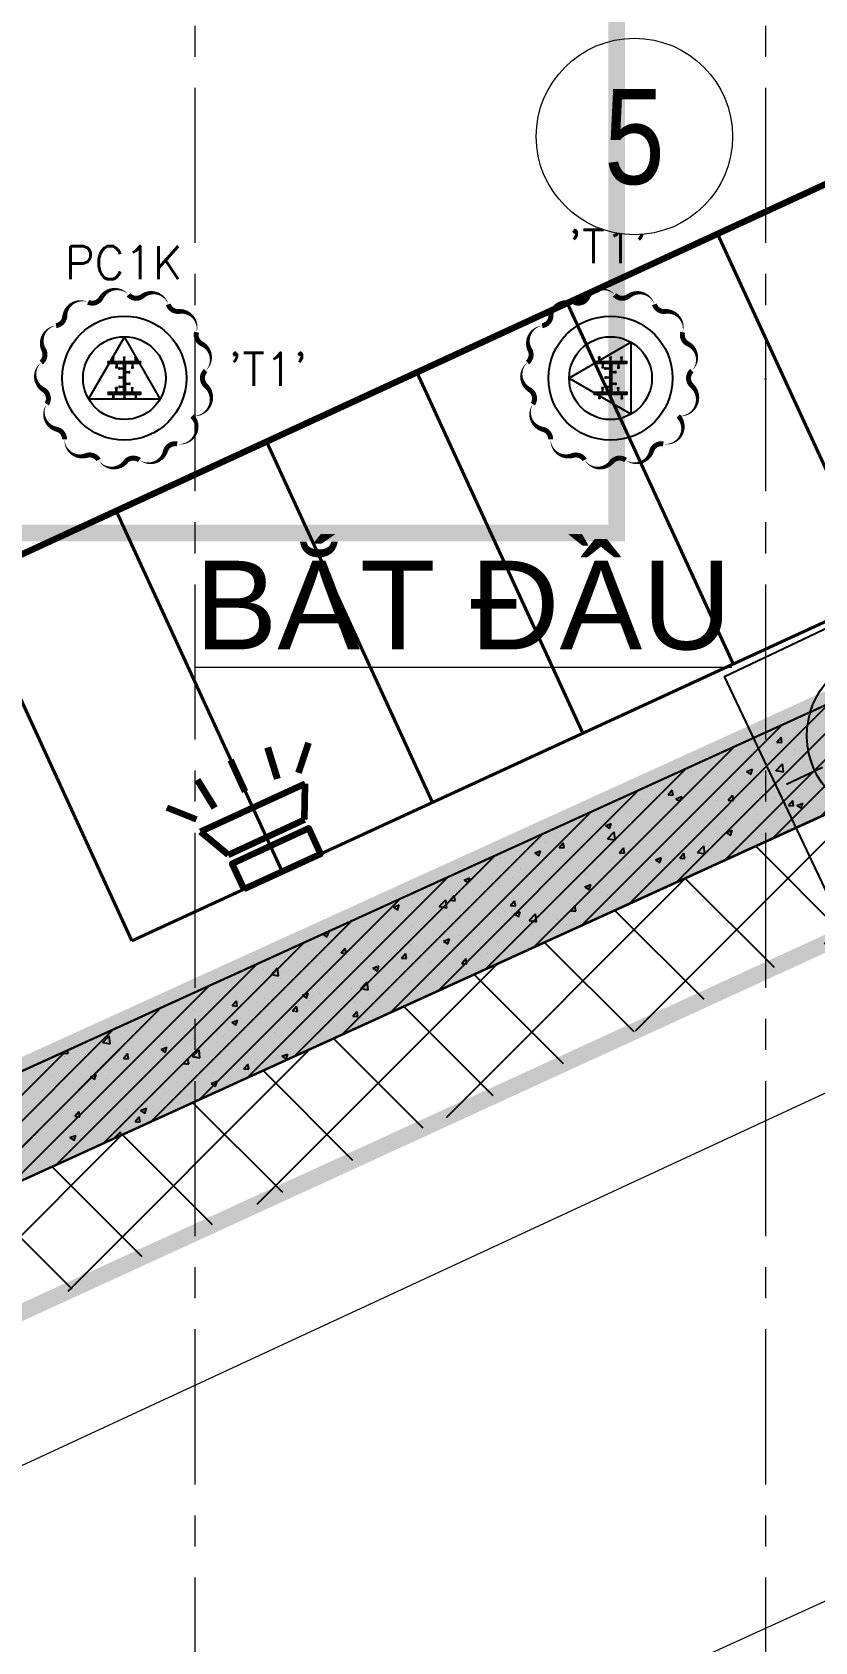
# Model space of a CAD drawing. Header units: millimetres. Extents: x -346728 to 1320345, y -537202 to -385966.
# Drawn here: x 388207 to 397665, y -506984 to -487537 of the extents above; entities that cross this region are included whole.
import ezdxf
from ezdxf.enums import TextEntityAlignment as Align
from ezdxf.xclip import XClip

# ---------------------------------------------------------------- set-up
doc = ezdxf.new("R2010")
doc.units = ezdxf.units.MM
doc.header["$LTSCALE"] = 100
doc.header["$XCLIPFRAME"] = 2
doc.set_wipeout_variables(frame=1)
for name, pattern in [('ACAD_ISO04W100', [30, 24, -3, 0, -3]), ('DASHED2', [0.375, 0.25, -0.125]), ('HIDDEN', [9.525, 6.35, -3.175]), ('X1326_GLB$0$CENTER', [2, 1.25, -0.25, 0.25, -0.25])]:
    doc.linetypes.add(name, pattern=pattern)
for name, color, linetype, lineweight in [('0 T KY HIEU', 7, 'Continuous', 9), ('0 T TEXT', 7, 'Continuous', 13), ('KCMANH', 8, 'Continuous', 13), ('KINGPOST', 5, 'Continuous', 20), ('L.DUONG', 234, 'Continuous', 15), ('LINE', 7, 'Continuous', 13), ('X1326_GLB$0$A-tim', 8, 'X1326_GLB$0$CENTER', 9)]:
    doc.layers.add(name, color=color, linetype=linetype, lineweight=lineweight)
for name, color, linetype in [('DM', 8, 'Continuous'), ('hach', 253, 'Continuous'), ('HÀNG RÀO', 50, 'Continuous'), ('PCT', 3, 'Continuous'), ('PL', 3, 'Continuous'), ('PLT', 6, 'Continuous'), ('thep doc', 6, 'Continuous'), ('W2', 4, 'Continuous'), ('XR_1326_csPL$0$hach', 253, 'Continuous'), ('XR_1326_csPL$0$SY', 1, 'Continuous'), ('XR_1326_csPL$0$W2', 4, 'Continuous')]:
    doc.layers.add(name, color=color, linetype=linetype)
doc.styles.add('simplex', font='simplex.shx')
doc.styles.add('TOAN - FONT ARIAL', font='Arial_1.ttf', dxfattribs={"width": 0.8})
doc.styles.add('VNI-HELSE-CONDENSE', font='VHELVCN.TTF')
doc.linetypes.add('FENCELINE2', pattern='A,0.25,-0.1,[132,ltypeshp.shx,S=0.1,R=0,X=-0.1,Y=0],-0.1,1', length=1.45)
pattern_1 = [(45, (188543.33, 11377564.439), (-8.980256121, 8.980256121), []), (135, (188543.33, 11377564.439), (-8.980256121, -8.980256121), [])]

# ---------------------------------------------------------------- blocks, each defined once
blk = doc.blocks.new('LVL-KHUNGTEN')
blk.add_lwpolyline([(61072.9, 41092.8), (119123.5, 41092.8), (119123.5, 61.9), (61072.9, 61.9)], close=True)
blk = doc.blocks.new('mb duong hh')
at = {"layer": '0 T TEXT', "color": 8, "linetype": 'DASHED2', "ltscale": 300}
blk.add_lwpolyline([(75940, 34596), (80501, 41668), (80491, 88861), (75484, 93868), (-20031, 93860), (-33610, 75885), (-26182, 55955), (-6300, 2612), (0, 0)], close=True, dxfattribs=at)
at = {"layer": 'LINE', "color": 252, "lineweight": 9}
for points in [[(14977, 101049), (-7702, 101358), (-14927, 101246), (-29449, 100943), (-35818, 99008), (-40020, 95429), (-42101, 92117), (-42609, 87567), (-42104, 81482), (-40823, 74903), (-34507, 57500), (-12505, -1540), (-11062, -5026), (-1334, -3647), (4526, -1388), (38515, 14361), (36944, 16828)], [(7094, -53459), (-4389, -23466), (-7476, -14621), (-7126, -12701), (-5444, -11474), (3373, -7965), (18726, -972), (22175, -250), (25941, -1516), (27891, -3635), (34840, -19045)]]:
    blk.add_lwpolyline(points, dxfattribs=at)
blk = doc.blocks.new('T STT')
at = {"color": 7, "linetype": 'Continuous'}
blk.add_wipeout([(376644, 277984), (376756, 277976), (376879, 277949), (377025, 277888), (377156, 277799), (377266, 277687), (377334, 277588), (377398, 277451), (377433, 277317), (377444, 277184), (377433, 277051), (377404, 276935), (377365, 276838), (377294, 276718), (377203, 276612), (377122, 276543), (377011, 276473), (376888, 276422), (376741, 276390), (376644, 276384), (376532, 276392), (376392, 276425), (376245, 276491), (376127, 276573), (376049, 276649), (375987, 276727), (375927, 276828), (375876, 276960), (375853, 277065), (375844, 277184), (375850, 277284), (375877, 277411), (375908, 277499), (375964, 277605), (376040, 277709), (376130, 277798), (376216, 277860), (376313, 277912), (376426, 277954), (376557, 277979)], dxfattribs=at)
at = {"layer": '0 T KY HIEU', "color": 7}
blk.add_circle((376644, 277184), 800, dxfattribs=at)
at = {"layer": '0 T TEXT', "color": 7, "style": 'VNI-HELSE-CONDENSE'}
blk.add_attdef('0', text='', height=750, dxfattribs=at).set_placement((376644, 277184), align=Align.MIDDLE_CENTER)
blk = doc.blocks.new('MB HANG RAO TAM')
h = blk.add_hatch()
h.set_pattern_fill('ANSI37', color=8, scale=7000, style=0)
h.set_pattern_definition([(45, (527887.4, 631399.9), (-618.7184, 618.7184), []), (135, (527887.4, 631399.9), (-618.7184, -618.7184), [])])
h.paths.add_polyline_path([(89794, 74797), (94796, 69797), (94804, 22611), (90246, 15544), (52523, -1634), (34324, -9922), (14325, -19029), (8025, -16417), (-19267, 56832), (-5688, 74797), (41806, 74797), (65797, 74797)], flags=16)
h.paths.add_polyline_path([(-17293, 40146), (-15160, 40938), (-12777, 34516), (-15127, 33730), (-10493, 20001), (4784, -19373), (12548, -21453), (91490, 14752), (95488, 20874), (95620, 46027), (95770, 74597), (91825, 78101), (52350, 76926), (14008, 75822), (-9259, 75871), (-23844, 71027), (-24251, 60760)])
at = {"layer": 'L.DUONG', "color": 94, "linetype": 'FENCELINE2', "ltscale": 25, "const_width": 200, "elevation": 7850}
blk.add_lwpolyline([(13898, 75822), (14369, 75824), (20809, 75968), (32497, 76335), (48850, 76822), (75776, 77623), (91825, 78101), (95770, 74597), (95712, 63657), (95684, 58344), (95610, 44235), (95553, 33268), (95488, 20874), (91490, 14752), (75806, 7559), (49624, -4449), (26632, -14994), (12548, -21453), (4784, -19373), (0, -7161), (-6626, 9890)], dxfattribs=at)
at = {"layer": 'XR_1326_csPL$0$SY'}
blk.add_point((28950, -6775, 0), dxfattribs=at)
ref = blk.add_blockref('T STT', (-531414, -415071, -2472), dxfattribs=dict(xscale=1.483571909629973, yscale=1.483571909629973, zscale=1.483571909629973))
ref.add_attrib('0', '5', dxfattribs={"layer": '0 T TEXT', "color": 7, "height": 1150, "style": 'VNI-HELSE-CONDENSE'}).set_placement((27364, -3849, -2472), align=Align.MIDDLE_CENTER)
at = {"layer": 'XR_1326_csPL$0$W2', "color": 7, "ltscale": 0.5, "elevation": 0}
blk.add_lwpolyline([(8025, -16417), (14325, -19029), (90246, 15544), (94804, 22611), (94796, 69797), (89794, 74797), (-5688, 74797), (-19267, 56832)], close=True, dxfattribs=at)
blk = doc.blocks.new('KP50')
at = {"ltscale": 0.1}
h = blk.add_hatch(color=6, dxfattribs=at)
h.dxf.hatch_style = 1
h.paths.add_polyline_path([(14, 171), (-14, 171), (-14, 142)])
h.paths.add_polyline_path([(-14, -142), (-14, -171), (14, -171)])
at = {"layer": 'KCMANH', "linetype": 'ByBlock'}
h = blk.add_hatch(dxfattribs=at)
h.set_pattern_fill('ANSI37', color=6, scale=4, style=0)
h.set_pattern_definition(pattern_1)
h.paths.add_polyline_path([(-200, 200), (-200, 171), (200, 171), (200, 200)])
h = blk.add_hatch(dxfattribs=at)
h.set_pattern_fill('ANSI37', color=6, scale=4, style=0)
h.set_pattern_definition([(45, (188728.93, 11377564.439), (-8.980256121, 8.980256121), []), (135, (188728.93, 11377564.439), (-8.980256121, -8.980256121), [])])
h.paths.add_polyline_path([(14, 171), (-14, 142), (-14, -142), (14, -171)])
h = blk.add_hatch(dxfattribs=at)
h.set_pattern_fill('ANSI37', color=6, scale=4, style=0)
h.set_pattern_definition(pattern_1)
h.paths.add_polyline_path([(-200, -171), (-200, -200), (200, -200), (200, -171)])
for p, q in [((-125, 253), (-146, 253)), ((-146, 240), (-146, 253)), ((-125, 240), (-146, 240)), ((-142, 200), (-142, 240)), ((-129, 200), (-129, 240)), ((-125, 240), (-125, 253)), ((-10, 253), (10, 253)), ((-10, 240), (-10, 253)), ((-10, 240), (10, 240)), ((-6, 200), (-6, 240)), ((6, 200), (6, 240)), ((10, 240), (10, 253)), ((125, 253), (146, 253)), ((125, 240), (125, 253)), ((125, 240), (146, 240)), ((129, 200), (129, 240)), ((142, 200), (142, 240)), ((146, 240), (146, 253)), ((-85, 131), (-106, 131)), ((-106, 131), (-106, 118)), ((-85, 118), (-106, 118)), ((-102, 171), (-102, 131)), ((-89, 171), (-89, 131)), ((-85, 131), (-85, 118)), ((-67, 100), (-67, 120)), ((-54, 120), (-67, 120)), ((-54, 100), (-67, 100)), ((-67, 10), (-67, -10)), ((-54, 10), (-67, 10)), ((-54, 100), (-54, 120)), ((-14, 116), (-54, 116)), ((-14, 104), (-54, 104)), ((-54, 10), (-54, -10)), ((-14, 6), (-54, 6)), ((14, 76), (54, 76)), ((14, 64), (54, 64)), ((54, 60), (54, 80)), ((54, 80), (67, 80)), ((54, 60), (67, 60)), ((67, 60), (67, 80)), ((85, 131), (106, 131)), ((85, 131), (85, 118)), ((85, 118), (106, 118)), ((89, 171), (89, 131)), ((102, 171), (102, 131)), ((106, 131), (106, 118)), ((-85, -118), (-106, -118)), ((-106, -131), (-106, -118)), ((-85, -131), (-106, -131)), ((-102, -171), (-102, -131)), ((-89, -171), (-89, -131)), ((-85, -131), (-85, -118)), ((-54, -10), (-67, -10)), ((-67, -100), (-67, -120)), ((-54, -100), (-67, -100)), ((-54, -120), (-67, -120)), ((-14, -6), (-54, -6)), ((-54, -100), (-54, -120)), ((-14, -104), (-54, -104)), ((-14, -116), (-54, -116)), ((14, -64), (54, -64)), ((14, -76), (54, -76)), ((54, -60), (54, -80)), ((54, -60), (67, -60)), ((54, -80), (67, -80)), ((67, -60), (67, -80)), ((85, -118), (106, -118)), ((85, -131), (85, -118)), ((85, -131), (106, -131)), ((89, -171), (89, -131)), ((102, -171), (102, -131)), ((106, -131), (106, -118)), ((-125, -240), (-146, -240)), ((-146, -240), (-146, -253)), ((-125, -253), (-146, -253)), ((-142, -200), (-142, -240)), ((-129, -200), (-129, -240)), ((-125, -240), (-125, -253)), ((-10, -240), (10, -240)), ((-10, -240), (-10, -253)), ((-10, -253), (10, -253)), ((-6, -200), (-6, -240)), ((6, -200), (6, -240)), ((10, -240), (10, -253)), ((125, -240), (146, -240)), ((125, -240), (125, -253)), ((125, -253), (146, -253)), ((129, -200), (129, -240)), ((142, -200), (142, -240)), ((146, -240), (146, -253))]:
    blk.add_line(p, q, dxfattribs=at)
at = {"layer": 'KINGPOST', "color": 6, "linetype": 'ByBlock'}
for p, q in [((-200, 200), (200, 200)), ((-200, 171), (-200, 200)), ((200, 171), (200, 200)), ((-200, 171), (200, 171)), ((-14, 171), (-14, -171)), ((-14, 142), (14, 171)), ((14, 171), (14, -171)), ((-200, -171), (200, -171)), ((-200, -171), (-200, -200)), ((-14, -142), (14, -171)), ((200, -171), (200, -200)), ((-200, -200), (200, -200))]:
    blk.add_line(p, q, dxfattribs=at)
blk.add_lwpolyline([(-14, 0), (14, 0)], dxfattribs=at)
blk = doc.blocks.new('B1 Kingpost Layout Plan1')
at = {"layer": 'KCMANH', "linetype": 'ByBlock'}
for p in [(18725, -76947, 0), (24600, -76947, 0)]:
    blk.add_blockref('KP50', p, dxfattribs=at)
blk = doc.blocks.new('xilo2')
at = {"color": 2, "linetype": 'ACAD_ISO04W100', "ltscale": 0.2}
for p, q in [((-116840, -628130, 2472), (-118084, -625400, 2472)), ((-116097, -626143, 2472), (-118827, -627386, 2472)), ((-119571, -629373, 2472), (-120814, -626643, 2472)), ((-118827, -627386, 2472), (-121557, -628630, 2472))]:
    blk.add_line(p, q, dxfattribs=at)
at = {"elevation": 2472}
for points in [[(-115475, -627508), (-118206, -628751), (-119449, -626021), (-116719, -624778)], [(-118206, -628751), (-120936, -629995), (-122179, -627264), (-119449, -626021)]]:
    blk.add_lwpolyline(points, close=True, dxfattribs=at)
for centre in [(-117462, -626765, 2472), (-120192, -628008, 2472)]:
    blk.add_circle(centre, 1000)
blk = doc.blocks.new('den')
at = {"lineweight": 100}
for p, q in [((-31722, -511498), (-31167, -510972)), ((-32813, -511837), (-32031, -511461)), ((-32031, -514246), (-32031, -511461)), ((-32813, -511837), (-32813, -513870)), ((-31647, -512021), (-30858, -511920)), ((-31594, -512854), (-30762, -512854)), ((-31647, -513686), (-30859, -513793)), ((-32813, -513870), (-32031, -514246)), ((-31722, -514209), (-31167, -514735))]:
    blk.add_line(p, q, dxfattribs=at)
blk.add_lwpolyline([(-33728, -511837), (-33040, -511837), (-33040, -513870), (-33728, -513870)], close=True, dxfattribs=at)
blk = doc.blocks.new('tank2')
at = {"color": 1, "linetype": 'ACAD_ISO04W100', "lineweight": 100}
blk.add_line((583456.516, 2323710.616), (583443.746, 2323700.978), dxfattribs=at)
at = {"layer": 'HÀNG RÀO', "color": 1, "lineweight": 40}
for p, q in [((583440.854, 2323704.809), (583453.625, 2323714.447)), ((583453.625, 2323714.447), (583456.516, 2323710.616)), ((583454.92, 2323709.412), (583452.028, 2323713.243)), ((583450.432, 2323712.038), (583453.324, 2323708.207)), ((583448.836, 2323710.833), (583451.727, 2323707.002)), ((583450.131, 2323705.797), (583447.24, 2323709.628)), ((583445.643, 2323708.423), (583448.535, 2323704.592)), ((583446.939, 2323703.387), (583444.047, 2323707.218)), ((583445.342, 2323702.183), (583442.451, 2323706.014)), ((583443.746, 2323700.978), (583440.854, 2323704.809))]:
    blk.add_line(p, q, dxfattribs=at)
at = {"lineweight": 100, "xscale": 0.0004999868896294744, "yscale": 0.0004999868896294744, "zscale": 0.0004999868896294744, "rotation": 307.0450968649244}
for p in [(583666.852, 2323854.262), (583657.275, 2323847.032)]:
    blk.add_blockref('den', p, dxfattribs=at)
blk = doc.blocks.new('tank4')
at = {"layer": 'HÀNG RÀO', "color": 1, "lineweight": 40, "rotation": 110.2030787494209}
blk.add_blockref('tank2', (2965875.044, 2578628.825), dxfattribs=at)

msp = doc.modelspace()

# ---------------------------------------------------------------- hatches: boundary and pattern name
at = {"ltscale": 0.1}
h = msp.add_hatch(color=6, dxfattribs=at)
h.dxf.hatch_style = 1
h.paths.add_polyline_path([(389335.7, -491545.6), (389306.9, -491545.6), (389306.9, -491574.4)])
h.paths.add_polyline_path([(389306.9, -491859.2), (389306.9, -491888), (389335.7, -491888)])
h = msp.add_hatch(color=6, dxfattribs=at)
h.dxf.hatch_style = 1
h.paths.add_polyline_path([(395210.7, -491546), (395181.9, -491546), (395181.9, -491574.8)])
h.paths.add_polyline_path([(395181.9, -491859.6), (395181.9, -491888.4), (395210.7, -491888.4)])
at = {"layer": 'hach'}
h = msp.add_hatch(dxfattribs=at)
h.set_pattern_fill('ANSI31', color=256, scale=70)
h.set_pattern_definition([(45, (342151.22, -508591.22), (-157.15448, 157.15448), [])])
h.paths.add_polyline_path([(362433.4, -410142.2), (348853.9, -428107.5), (376146.7, -501359), (382446.8, -503970.9), (458369.1, -469396.6), (462927.9, -462329.4), (462919.8, -415142.7), (457917.8, -410142.2)])
h.paths.add_polyline_path([(363030.6, -411342.2), (350208.3, -428305.7), (377088.8, -500450.6), (382424.3, -502662.6), (457551.5, -468450.4), (461727.8, -461976.1), (461719.7, -415639.4), (457420.9, -411342.2)], flags=16)
h = msp.add_hatch(dxfattribs=at)
h.set_pattern_fill('AR-CONC', color=256, scale=4)
h.set_pattern_definition([(50, (342151.2, -508591.2), (728.7387, -63.7563), [76.2, -838.2]), (355, (342151.2, -508591.2), (-140.9737, 764.2274), [60.96, -670.5623]), (100.45144, (342211.95, -508596.54), (587.765, 700.471), [64.76, -712.361]), (46.1842, (342151.2, -508388), (1084.316, -168.1693), [114.3, -1257.3]), (96.63556, (342241.6, -508402), (949.6165, 989.7045), [97.14, -1068.5424]), (351.18415, (342151.2, -508388), (949.6165, 989.7045), [91.44, -1005.839]), (21, (342252.8, -508438.8), (606.4576, -409.0608), [76.2, -838.2]), (326, (342252.8, -508438.8), (247.208, 736.752), [60.96, -670.56]), (71.45144, (342303.36, -508472.9), (853.6657, 327.691), [64.76, -712.3598]), (37.5, (342151.22, -508591.22), (12.3544, 338.22016), [0, -662.432, 0, -680.72, 0, -673.1]), (7.5, (342151.22, -508591.22), (267.27865, 400.7223), [0, -388.112, 0, -647.192, 0, -256.54]), (327.5, (341924.65, -508591.22), (542.3624, -22.91498), [0, -254, 0, -792.48, 0, -1051.56]), (317.5, (341823.05, -508591.2), (592.5167, 101.706), [0, -330.2, 0, -526.288, 0, -746.76])])
h.paths.add_polyline_path([(362433.4, -410142.2), (348853.9, -428107.5), (376146.7, -501359), (382446.8, -503970.9), (458369.1, -469396.6), (462927.9, -462329.4), (462919.8, -415142.7), (457917.8, -410142.2)])
h.paths.add_polyline_path([(363030.6, -411342.2), (350208.3, -428305.7), (377088.8, -500450.6), (382424.3, -502662.6), (457551.5, -468450.4), (461727.8, -461976.1), (461719.7, -415639.4), (457420.9, -411342.2)], flags=16)

# ---------------------------------------------------------------- linework, layer by layer
at = {"color": 6, "elevation": -2718.3}
for points in [[(390303.3, -491627, 0, 60, 0.5205671), (390256.6, -491302.5, 60, 60, -0.3534527), (390193, -491161.4, 0, 60, 0.5205671), (389980.6, -490911.2, 60, 60, -0.3534915), (389851.7, -490825.5, 0, 60, 0.5205671), (389538.9, -490726.6, 60, 60, -0.3944899), (389371.5, -490710.1, 0, 60, 0.520567), (389040.7, -490746.9, 60, 60, -0.3907151), (388882.4, -490800.3, 0, 60, 0.520567), (388601.1, -490969.1, 60, 60, -0.3534934), (388495.6, -491082.4, 0, 60, 0.5205671), (388347.1, -491375.1, 60, 60, -0.3571345), (388316.8, -491528.2, 0, 60, 0.520567), (388342.5, -491855.9, 60, 60, -0.4289707), (388382.8, -492029.8, 0, 60, 0.520567), (388503.6, -492334.6, 60, 60, -0.3534582), (388598.2, -492457.1, 0, 60, 0.520567), (388862.9, -492651.2, 60, 60, -0.3534893), (389008.2, -492704.7, 0, 60, 0.5205671), (389335.4, -492728.2, 60, 60, -0.3982747), (389503.3, -492706.3, 0, 60, 0.520567), (389818, -492597.9, 60, 60, -0.3869502), (389959, -492510.7, 0, 60, 0.7314349), (390139.6, -492174.4, 0, 60, 0.7206829), (390304.3, -491807.5, 60, 60, -0.4358983)], [(396178.4, -491627.3, 0, 60, 0.5205671), (396131.7, -491302.9, 60, 60, -0.3534527), (396068.1, -491161.7, 0, 60, 0.5205671), (395855.7, -490911.5, 60, 60, -0.3534915), (395726.7, -490825.8, 0, 60, 0.5205671), (395413.9, -490726.9, 60, 60, -0.3944899), (395246.5, -490710.5, 0, 60, 0.520567), (394915.7, -490747.2, 60, 60, -0.3907151), (394757.5, -490800.6, 0, 60, 0.520567), (394476.1, -490969.5, 60, 60, -0.3534934), (394370.6, -491082.8, 0, 60, 0.5205671), (394222.1, -491375.5, 60, 60, -0.3571345), (394191.8, -491528.5, 0, 60, 0.520567), (394217.5, -491856.3, 60, 60, -0.4289707), (394257.8, -492030.2, 0, 60, 0.520567), (394378.6, -492335, 60, 60, -0.3534582), (394473.2, -492457.5, 0, 60, 0.520567), (394737.9, -492651.6, 60, 60, -0.3534893), (394883.2, -492705, 0, 60, 0.5205671), (395210.4, -492728.6, 60, 60, -0.3982747), (395378.4, -492706.6, 0, 60, 0.520567), (395693, -492598.2, 60, 60, -0.3869502), (395834.1, -492511.1, 0, 60, 0.7314349), (396014.7, -492174.8, 0, 60, 0.7206829), (396179.3, -491807.8, 60, 60, -0.4358983)]]:
    msp.add_lwpolyline(points, format="xyseb", close=True, dxfattribs=at)
at = {"layer": 'PL', "elevation": -1404.9}
for points in [[(388888.3, -491966.8), (389754.3, -491966.8), (389321.3, -491216.8)], [(388888.3, -491966.8), (389754.3, -491966.8), (389321.3, -491216.8)], [(395446.3, -492150.2), (395446.3, -491284.1), (394696.3, -491717.2)], [(395446.3, -492150.2), (395446.3, -491284.1), (394696.3, -491717.2)]]:
    msp.add_lwpolyline(points, close=True, dxfattribs=at)
at = {"layer": 'PL'}
for centre, radius in [((389321.3, -491716.8, -1404.9), 750), ((389321.3, -491716.8, -1404.9), 750), ((395196.3, -491717.2, -1404.9), 750), ((395196.3, -491717.2, -1404.9), 750), ((389321.3, -491716.8, -1404.9), 500), ((389321.3, -491716.8, -1404.9), 500), ((395196.3, -491717.2, -1404.9), 500), ((395196.3, -491717.2, -1404.9), 500)]:
    msp.add_circle(centre, radius, dxfattribs=at)
at = {"layer": 'W2', "ltscale": 0.5, "elevation": -1404.9}
for points in [[(362433.4, -410142.2), (348853.9, -428107.5), (376146.7, -501359), (382446.8, -503970.9), (458369.1, -469396.6), (462927.9, -462329.4), (462919.6, -415142.1), (457917.8, -410142.2)], [(363030.6, -411342.2), (350208.3, -428305.7), (377088.8, -500450.6), (382424.3, -502662.6), (457551.5, -468450.4), (461727.8, -461976.1), (461719.7, -415639.4), (457420.9, -411342.2)]]:
    msp.add_lwpolyline(points, close=True, dxfattribs=at)
at = {"layer": 'X1326_GLB$0$A-tim', "ltscale": 15}
for p, q in [((390171.3, -398208.6, -1404.9), (390171.3, -512162.7, -1404.9)), ((397071.3, -398208.6, -1404.9), (397071.3, -512162.7, -1404.9))]:
    msp.add_line(p, q, dxfattribs=at)
at = {"layer": 'XR_1326_csPL$0$hach', "color": 250}
for p, q in [((397161.3, -497270.1, -1404.9), (399582.5, -494848.9, -1404.9)), ((396584.2, -497532.9, -1404.9), (399005.3, -495111.7, -1404.9)), ((396007.1, -497795.7, -1404.9), (398428.2, -495374.6, -1404.9)), ((395430, -498058.5, -1404.9), (397851.1, -495637.4, -1404.9)), ((397567.6, -495851.6, -1404.9), (397567.6, -495851.6, -1404.9)), ((394852.8, -498321.3, -1404.9), (397274, -495900.2, -1404.9)), ((397025.3, -496071.5, -1404.9), (397025.3, -496071.5, -1404.9)), ((397207.9, -496114.5, -1404.9), (397256.9, -496056.1, -1404.9)), ((397268.5, -496119.8, -1404.9), (397256.8, -496056.2, -1404.9)), ((397538.5, -496006.4, -1404.9), (397538.5, -496006.4, -1404.9)), ((394275.7, -498584.1, -1404.9), (396696.8, -496163, -1404.9)), ((396870.5, -496269.8, -1404.9), (396870.5, -496269.8, -1404.9)), ((396879.4, -496177.9, -1404.9), (396879.4, -496177.9, -1404.9)), ((397124.8, -496236.3, -1404.9), (397124.8, -496236.3, -1404.9)), ((397207.9, -496114.5, -1404.9), (397268.6, -496119.8, -1404.9)), ((397421.7, -496200.8, -1404.9), (397421.7, -496200.8, -1404.9)), ((397509.6, -496185.7, -1404.9), (397509.6, -496185.7, -1404.9)), ((393698.6, -498847, -1404.9), (396119.7, -496425.8, -1404.9)), ((396551.2, -496291.4, -1404.9), (396551.2, -496291.4, -1404.9)), ((396841.2, -496470.3, -1404.9), (396912.3, -496443, -1404.9)), ((396841.2, -496470.4, -1404.9), (396891.7, -496504.4, -1404.9)), ((396891.7, -496504.4, -1404.9), (396912.3, -496443, -1404.9)), ((397013, -496409.7, -1404.9), (397013, -496409.7, -1404.9)), ((397093.6, -496314.3, -1404.9), (397093.6, -496314.3, -1404.9)), ((397195.4, -496459.3, -1404.9), (397274.5, -496376.8, -1404.9)), ((397195.4, -496459.2, -1404.9), (397285.7, -496473.2, -1404.9)), ((397285.7, -496473.3, -1404.9), (397274.5, -496376.8, -1404.9)), ((397525.6, -496457.8, -1404.9), (397525.6, -496457.8, -1404.9)), ((397526.2, -496344.6, -1404.9), (397526.2, -496344.6, -1404.9)), ((397635.9, -496337.2, -1404.9), (397635.9, -496337.2, -1404.9)), ((395963.6, -496557.4, -1404.9), (395963.6, -496557.4, -1404.9)), ((396340.6, -496661.2, -1404.9), (396340.6, -496661.2, -1404.9)), ((396491.3, -496481.2, -1404.9), (396491.3, -496481.2, -1404.9)), ((396857.5, -496637.1, -1404.9), (396857.5, -496637.1, -1404.9)), ((396933.1, -496559.5, -1404.9), (396933.1, -496559.5, -1404.9)), ((397242.3, -496586.4, -1404.9), (397242.3, -496586.4, -1404.9)), ((393121.4, -499109.8, -1404.9), (395542.6, -496688.6, -1404.9)), ((395322.4, -496839.2, -1404.9), (395322.4, -496839.2, -1404.9)), ((395576.7, -496805.7, -1404.9), (395576.7, -496805.7, -1404.9)), ((395748.1, -496762.9, -1404.9), (395748.1, -496762.9, -1404.9)), ((395891.4, -496751.2, -1404.9), (395940.4, -496692.8, -1404.9)), ((395891.4, -496751.2, -1404.9), (395952.1, -496756.5, -1404.9)), ((395952, -496756.6, -1404.9), (395940.3, -496692.9, -1404.9)), ((395961.5, -496755, -1404.9), (395961.5, -496755, -1404.9)), ((395987.5, -496798, -1404.9), (396058.7, -496770.7, -1404.9)), ((395987.5, -496798, -1404.9), (396038, -496832.1, -1404.9)), ((396038, -496832.1, -1404.9), (396058.6, -496770.7, -1404.9)), ((396134.9, -496671.4, -1404.9), (396134.9, -496671.4, -1404.9)), ((396479, -496819.4, -1404.9), (396479, -496819.4, -1404.9)), ((396603.2, -496670.5, -1404.9), (396603.2, -496670.5, -1404.9)), ((396620.2, -496815, -1404.9), (396669.1, -496756.6, -1404.9)), ((396620.2, -496815, -1404.9), (396680.9, -496820.3, -1404.9)), ((396680.8, -496820.3, -1404.9), (396669, -496756.6, -1404.9)), ((396677.2, -496694.3, -1404.9), (396677.2, -496694.3, -1404.9)), ((397000.6, -496747.9, -1404.9), (397000.6, -496747.9, -1404.9)), ((397176.5, -496782.5, -1404.9), (397176.5, -496782.5, -1404.9)), ((397219.6, -496717.2, -1404.9), (397219.6, -496717.2, -1404.9)), ((397348.9, -496878.7, -1404.9), (397397.9, -496820.4, -1404.9)), ((397409.5, -496884.1, -1404.9), (397397.7, -496820.4, -1404.9)), ((397447.6, -496879.4, -1404.9), (397518.8, -496852.1, -1404.9)), ((397498.2, -496913.5, -1404.9), (397518.8, -496852.1, -1404.9)), ((397513.8, -496682.9, -1404.9), (397513.8, -496682.9, -1404.9)), ((392544.3, -499372.6, -1404.9), (394965.5, -496951.5, -1404.9)), ((394916.4, -497032.2, -1404.9), (394916.4, -497032.2, -1404.9)), ((395438.1, -496960.7, -1404.9), (395438.1, -496960.7, -1404.9)), ((395951.3, -496895.6, -1404.9), (395951.3, -496895.6, -1404.9)), ((395991.5, -496986, -1404.9), (395991.5, -496986, -1404.9)), ((396584, -496884.3, -1404.9), (396584, -496884.3, -1404.9)), ((396590.2, -497037.8, -1404.9), (396590.2, -497037.8, -1404.9)), ((396975, -496987.1, -1404.9), (396975, -496987.1, -1404.9)), ((397348.9, -496878.7, -1404.9), (397409.6, -496884, -1404.9)), ((397447.6, -496879.4, -1404.9), (397498.2, -496913.5, -1404.9)), ((397501.5, -497021.1, -1404.9), (397501.5, -497021.1, -1404.9)), ((397616.7, -496902.6, -1404.9), (397616.7, -496902.6, -1404.9)), ((391967.2, -499635.4, -1404.9), (394388.3, -497214.3, -1404.9)), ((394806.5, -497189.4, -1404.9), (394806.5, -497189.4, -1404.9)), ((394852.3, -497144.7, -1404.9), (394852.3, -497144.7, -1404.9)), ((395055.1, -497239.9, -1404.9), (395055.1, -497239.9, -1404.9)), ((395133.8, -497125.7, -1404.9), (395184.4, -497159.8, -1404.9)), ((395133.9, -497125.7, -1404.9), (395205, -497098.4, -1404.9)), ((395161.5, -497280.8, -1404.9), (395240.6, -497198.3, -1404.9)), ((395184.4, -497159.8, -1404.9), (395205, -497098.4, -1404.9)), ((395251.8, -497294.8, -1404.9), (395240.6, -497198.3, -1404.9)), ((395309.5, -497206.4, -1404.9), (395309.5, -497206.4, -1404.9)), ((395394.7, -497167.6, -1404.9), (395394.7, -497167.6, -1404.9)), ((395399, -497087.7, -1404.9), (395399, -497087.7, -1404.9)), ((395694.2, -497155.7, -1404.9), (395694.2, -497155.7, -1404.9)), ((395937, -497190.6, -1404.9), (395937, -497190.6, -1404.9)), ((395938.9, -497233.8, -1404.9), (395938.9, -497233.8, -1404.9)), ((396335.9, -497071.3, -1404.9), (396335.9, -497071.3, -1404.9)), ((396466.6, -497157.7, -1404.9), (396466.6, -497157.7, -1404.9)), ((396479.4, -497213.5, -1404.9), (396479.4, -497213.5, -1404.9)), ((396594, -497207.1, -1404.9), (396665.1, -497179.8, -1404.9)), ((396594, -497207.1, -1404.9), (396644.5, -497241.2, -1404.9)), ((396644.5, -497241.2, -1404.9), (396665.1, -497179.8, -1404.9)), ((396972.1, -497239.8, -1404.9), (396972.1, -497239.8, -1404.9)), ((396988.3, -497086.1, -1404.9), (396988.3, -497086.1, -1404.9)), ((397021.7, -497236.4, -1404.9), (397021.7, -497236.4, -1404.9)), ((394280.2, -497453.4, -1404.9), (394351.3, -497426.1, -1404.9)), ((394330.7, -497487.5, -1404.9), (394351.3, -497426.1, -1404.9)), ((394376.4, -497446.6, -1404.9), (394376.4, -497446.6, -1404.9)), ((394413.5, -497324.4, -1404.9), (394413.5, -497324.4, -1404.9)), ((394524.1, -497258.3, -1404.9), (394524.1, -497258.3, -1404.9)), ((394574.9, -497387.9, -1404.9), (394623.9, -497329.6, -1404.9)), ((394574.9, -497387.9, -1404.9), (394635.6, -497393.2, -1404.9)), ((394635.5, -497393.3, -1404.9), (394623.8, -497329.6, -1404.9)), ((394904.1, -497370.4, -1404.9), (394904.1, -497370.4, -1404.9)), ((395066.5, -497281.2, -1404.9), (395066.5, -497281.2, -1404.9)), ((395161.4, -497280.8, -1404.9), (395251.8, -497294.8, -1404.9)), ((395303.7, -497451.7, -1404.9), (395352.6, -497393.3, -1404.9)), ((395364.3, -497457, -1404.9), (395352.5, -497393.3, -1404.9)), ((395425.7, -497298.9, -1404.9), (395425.7, -497298.9, -1404.9)), ((395608.9, -497304.1, -1404.9), (395608.9, -497304.1, -1404.9)), ((395787, -497443.2, -1404.9), (395787, -497443.2, -1404.9)), ((396151.2, -497327, -1404.9), (396151.2, -497327, -1404.9)), ((396245.8, -497449, -1404.9), (396324.9, -497366.5, -1404.9)), ((396323, -497438.5, -1404.9), (396323, -497438.5, -1404.9)), ((396336.1, -497463, -1404.9), (396324.9, -497366.5, -1404.9)), ((396379.5, -497341.5, -1404.9), (396379.5, -497341.5, -1404.9)), ((396693.6, -497349.9, -1404.9), (396693.6, -497349.9, -1404.9)), ((396707.8, -497387.8, -1404.9), (396707.8, -497387.8, -1404.9)), ((391390.1, -499898.2, -1404.9), (393811.2, -497477.1, -1404.9)), ((393565.4, -497615.3, -1404.9), (393565.4, -497615.3, -1404.9)), ((393863.2, -497511.6, -1404.9), (393863.2, -497511.6, -1404.9)), ((394107.8, -497638.3, -1404.9), (394107.8, -497638.3, -1404.9)), ((394280.2, -497453.4, -1404.9), (394330.7, -497487.5, -1404.9)), ((394787.8, -497640.6, -1404.9), (394787.8, -497640.6, -1404.9)), ((395042.2, -497607.1, -1404.9), (395042.2, -497607.1, -1404.9)), ((395194.5, -497544.9, -1404.9), (395194.5, -497544.9, -1404.9)), ((395303.7, -497451.7, -1404.9), (395364.4, -497457, -1404.9)), ((395413.4, -497637.1, -1404.9), (395413.4, -497637.1, -1404.9)), ((395427, -497556.5, -1404.9), (395427, -497556.5, -1404.9)), ((395740.3, -497534.8, -1404.9), (395811.5, -497507.5, -1404.9)), ((395740.3, -497534.8, -1404.9), (395790.8, -497568.9, -1404.9)), ((395790.8, -497568.9, -1404.9), (395811.4, -497507.5, -1404.9)), ((395926.6, -497572.1, -1404.9), (395926.6, -497572.1, -1404.9)), ((396032.4, -497515.4, -1404.9), (396081.4, -497457.1, -1404.9)), ((396032.4, -497515.4, -1404.9), (396093.1, -497520.8, -1404.9)), ((396068.6, -497472, -1404.9), (396068.6, -497472, -1404.9)), ((396093, -497520.8, -1404.9), (396081.2, -497457.1, -1404.9)), ((396245.7, -497448.9, -1404.9), (396336.1, -497462.9, -1404.9)), ((396454.3, -497495.9, -1404.9), (396454.3, -497495.9, -1404.9)), ((390812.9, -500161.1, -1404.9), (393234.1, -497739.9, -1404.9)), ((393426.5, -497781.1, -1404.9), (393497.7, -497753.8, -1404.9)), ((393426.5, -497781.1, -1404.9), (393477, -497815.2, -1404.9)), ((393477, -497815.2, -1404.9), (393497.6, -497753.8, -1404.9)), ((393507, -497809.2, -1404.9), (393507, -497809.2, -1404.9)), ((393761.4, -497775.7, -1404.9), (393761.4, -497775.7, -1404.9)), ((394009.5, -497748.3, -1404.9), (394009.5, -497748.3, -1404.9)), ((394146.2, -497725.1, -1404.9), (394146.2, -497725.1, -1404.9)), ((394364, -497784.8, -1404.9), (394364, -497784.8, -1404.9)), ((394602, -497646.6, -1404.9), (394602, -497646.6, -1404.9)), ((394650.2, -497661.2, -1404.9), (394650.2, -497661.2, -1404.9)), ((394886.6, -497862.5, -1404.9), (394957.8, -497835.2, -1404.9)), ((394891.7, -497708.6, -1404.9), (394891.7, -497708.6, -1404.9)), ((394937.2, -497896.6, -1404.9), (394957.8, -497835.2, -1404.9)), ((395192.5, -497684.1, -1404.9), (395192.5, -497684.1, -1404.9)), ((395734.9, -497707, -1404.9), (395734.9, -497707, -1404.9)), ((390235.8, -500423.9, -1404.9), (392656.9, -498002.7, -1404.9)), ((392801.5, -497997.6, -1404.9), (392801.5, -497997.6, -1404.9)), ((392824.4, -497951.7, -1404.9), (392824.4, -497951.7, -1404.9)), ((393127.5, -498102.3, -1404.9), (393206.7, -498019.9, -1404.9)), ((393217.9, -498116.4, -1404.9), (393206.6, -498019.9, -1404.9)), ((393258.4, -498024.6, -1404.9), (393307.4, -497966.3, -1404.9)), ((393258.4, -498024.6, -1404.9), (393319.1, -498030, -1404.9)), ((393319, -498030, -1404.9), (393307.3, -497966.3, -1404.9)), ((393329.2, -497921.4, -1404.9), (393329.2, -497921.4, -1404.9)), ((393417, -497850, -1404.9), (393417, -497850, -1404.9)), ((393850.8, -497849.9, -1404.9), (393850.8, -497849.9, -1404.9)), ((393987.1, -498088.4, -1404.9), (394036.1, -498030, -1404.9)), ((394047.8, -498093.7, -1404.9), (394036, -498030.1, -1404.9)), ((394774.9, -498007.8, -1404.9), (394774.9, -498007.8, -1404.9)), ((394886.6, -497862.5, -1404.9), (394937.2, -497896.6, -1404.9)), ((395159.7, -497957.2, -1404.9), (395159.7, -497957.2, -1404.9)), ((395401, -497975.3, -1404.9), (395401, -497975.3, -1404.9)), ((395801.3, -497872.7, -1404.9), (395801.3, -497872.7, -1404.9)), ((392497.1, -498225.2, -1404.9), (392497.1, -498225.2, -1404.9)), ((392572.8, -498108.8, -1404.9), (392623.4, -498142.9, -1404.9)), ((392572.9, -498108.8, -1404.9), (392644, -498081.5, -1404.9)), ((392623.4, -498142.9, -1404.9), (392644, -498081.5, -1404.9)), ((392825.2, -498111.6, -1404.9), (392825.2, -498111.6, -1404.9)), ((393127.5, -498102.3, -1404.9), (393217.9, -498116.3, -1404.9)), ((393239.8, -498209.9, -1404.9), (393239.8, -498209.9, -1404.9)), ((393367.6, -498134.5, -1404.9), (393367.6, -498134.5, -1404.9)), ((393494.1, -498176.5, -1404.9), (393494.1, -498176.5, -1404.9)), ((393838.5, -498188.1, -1404.9), (393838.5, -498188.1, -1404.9)), ((393878.9, -498125.8, -1404.9), (393878.9, -498125.8, -1404.9)), ((393909.9, -498157.4, -1404.9), (393909.9, -498157.4, -1404.9)), ((393987.1, -498088.4, -1404.9), (394047.9, -498093.7, -1404.9)), ((394033, -498190.2, -1404.9), (394104.1, -498162.8, -1404.9)), ((394033, -498190.2, -1404.9), (394083.5, -498224.3, -1404.9)), ((394083.5, -498224.3, -1404.9), (394104.1, -498162.9, -1404.9)), ((394211.8, -498270.5, -1404.9), (394291, -498188, -1404.9)), ((394302.2, -498284.5, -1404.9), (394290.9, -498188, -1404.9)), ((394351.7, -498123, -1404.9), (394351.7, -498123, -1404.9)), ((394452.3, -498180.3, -1404.9), (394452.3, -498180.3, -1404.9)), ((394520.6, -498041.3, -1404.9), (394520.6, -498041.3, -1404.9)), ((394715.9, -498152.2, -1404.9), (394764.9, -498093.8, -1404.9)), ((394715.9, -498152.2, -1404.9), (394776.6, -498157.5, -1404.9)), ((394776.5, -498157.5, -1404.9), (394764.7, -498093.8, -1404.9)), ((394879.4, -498046.9, -1404.9), (394879.4, -498046.9, -1404.9)), ((394994.7, -498203.3, -1404.9), (394994.7, -498203.3, -1404.9)), ((395152.6, -498151.1, -1404.9), (395152.6, -498151.1, -1404.9)), ((389658.7, -500686.7, -1404.9), (392079.8, -498265.6, -1404.9)), ((391719.2, -498436.5, -1404.9), (391790.3, -498409.2, -1404.9)), ((391769.7, -498470.6, -1404.9), (391790.3, -498409.2, -1404.9)), ((391959, -498378.6, -1404.9), (391959, -498378.6, -1404.9)), ((392213.3, -498345.1, -1404.9), (392213.3, -498345.1, -1404.9)), ((392276, -498400.8, -1404.9), (392276, -498400.8, -1404.9)), ((392598.1, -498294.4, -1404.9), (392598.1, -498294.4, -1404.9)), ((392789.1, -498335.8, -1404.9), (392789.1, -498335.8, -1404.9)), ((393039.4, -498248.1, -1404.9), (393039.4, -498248.1, -1404.9)), ((393316.8, -498259.6, -1404.9), (393316.8, -498259.6, -1404.9)), ((393581.8, -498271, -1404.9), (393581.8, -498271, -1404.9)), ((393967.5, -498354.5, -1404.9), (393967.5, -498354.5, -1404.9)), ((394124.2, -498293.9, -1404.9), (394124.2, -498293.9, -1404.9)), ((394211.8, -498270.5, -1404.9), (394302.2, -498284.5, -1404.9)), ((394507.6, -498408.6, -1404.9), (394507.6, -498408.6, -1404.9)), ((394560, -498252.8, -1404.9), (394560, -498252.8, -1404.9)), ((394666.5, -498316.8, -1404.9), (394666.5, -498316.8, -1404.9)), ((389081.6, -500949.5, -1404.9), (391502.7, -498528.4, -1404.9)), ((391538.4, -498582.2, -1404.9), (391538.4, -498582.2, -1404.9)), ((391719.2, -498436.5, -1404.9), (391769.7, -498470.6, -1404.9)), ((391754.3, -498472.4, -1404.9), (391754.3, -498472.4, -1404.9)), ((391941.9, -498661.4, -1404.9), (391990.9, -498603, -1404.9)), ((392002.5, -498666.7, -1404.9), (391990.8, -498603, -1404.9)), ((392080.7, -498605.1, -1404.9), (392080.7, -498605.1, -1404.9)), ((392782.5, -498558, -1404.9), (392782.5, -498558, -1404.9)), ((392972.5, -498610.7, -1404.9), (392972.5, -498610.7, -1404.9)), ((393179.3, -498517.8, -1404.9), (393250.5, -498490.5, -1404.9)), ((393179.3, -498517.9, -1404.9), (393229.8, -498552, -1404.9)), ((393226.8, -498577.2, -1404.9), (393226.8, -498577.2, -1404.9)), ((393229.8, -498552, -1404.9), (393250.4, -498490.6, -1404.9)), ((393304.5, -498597.8, -1404.9), (393304.5, -498597.8, -1404.9)), ((393375, -498456.3, -1404.9), (393375, -498456.3, -1404.9)), ((393611.6, -498526.5, -1404.9), (393611.6, -498526.5, -1404.9)), ((393826.1, -498526.3, -1404.9), (393826.1, -498526.3, -1404.9)), ((394211, -498577.6, -1404.9), (394211, -498577.6, -1404.9)), ((394253.3, -498442, -1404.9), (394253.3, -498442, -1404.9)), ((394339.3, -498461.3, -1404.9), (394339.3, -498461.3, -1404.9)), ((388504.4, -501212.3, -1404.9), (390925.6, -498791.2, -1404.9)), ((390913.6, -498796.6, -1404.9), (390916.1, -498798.3, -1404.9)), ((390916.1, -498798.3, -1404.9), (390917.1, -498795, -1404.9)), ((391597.5, -498761.4, -1404.9), (391597.5, -498761.4, -1404.9)), ((391691.7, -498779.3, -1404.9), (391691.7, -498779.3, -1404.9)), ((391941.9, -498661.4, -1404.9), (392002.6, -498666.7, -1404.9)), ((391946, -498745.8, -1404.9), (391946, -498745.8, -1404.9)), ((392190, -498659.7, -1404.9), (392190, -498659.7, -1404.9)), ((392263.6, -498739, -1404.9), (392263.6, -498739, -1404.9)), ((392330.8, -498695.1, -1404.9), (392330.8, -498695.1, -1404.9)), ((392623.1, -498628, -1404.9), (392623.1, -498628, -1404.9)), ((392670.6, -498725.1, -1404.9), (392719.6, -498666.7, -1404.9)), ((392670.6, -498725.1, -1404.9), (392731.4, -498730.4, -1404.9)), ((392731.3, -498730.5, -1404.9), (392719.5, -498666.8, -1404.9)), ((392776.8, -498674, -1404.9), (392776.8, -498674, -1404.9)), ((393025.9, -498781, -1404.9), (393025.9, -498781, -1404.9)), ((393165.5, -498651, -1404.9), (393165.5, -498651, -1404.9)), ((393399.4, -498788.9, -1404.9), (393448.4, -498730.5, -1404.9)), ((393399.4, -498788.9, -1404.9), (393460.1, -498794.2, -1404.9)), ((393460, -498794.2, -1404.9), (393448.2, -498730.5, -1404.9)), ((393618.5, -498679.3, -1404.9), (393618.5, -498679.3, -1404.9)), ((393707.8, -498673.9, -1404.9), (393707.8, -498673.9, -1404.9)), ((390665.2, -498914.4, -1404.9), (390665.2, -498914.4, -1404.9)), ((390701.1, -498951.8, -1404.9), (390701.1, -498951.8, -1404.9)), ((391004.9, -498863.1, -1404.9), (391004.9, -498863.1, -1404.9)), ((391050, -498863.8, -1404.9), (391050, -498863.8, -1404.9)), ((391093.6, -498923.9, -1404.9), (391172.7, -498841.4, -1404.9)), ((391093.6, -498923.8, -1404.9), (391183.9, -498937.8, -1404.9)), ((391183.9, -498937.9, -1404.9), (391172.7, -498841.4, -1404.9)), ((391214.2, -498886.8, -1404.9), (391214.2, -498886.8, -1404.9)), ((391741.9, -498810.6, -1404.9), (391741.9, -498810.6, -1404.9)), ((391840.9, -498984.5, -1404.9), (391840.9, -498984.5, -1404.9)), ((392325.6, -498845.6, -1404.9), (392376.2, -498879.7, -1404.9)), ((392325.7, -498845.5, -1404.9), (392396.8, -498818.2, -1404.9)), ((392376.2, -498879.7, -1404.9), (392396.8, -498818.3, -1404.9)), ((392433.4, -498882.7, -1404.9), (392433.4, -498882.7, -1404.9)), ((392959.6, -498977.9, -1404.9), (392959.6, -498977.9, -1404.9)), ((393292.1, -498936.1, -1404.9), (393292.1, -498936.1, -1404.9)), ((393344.3, -498927.2, -1404.9), (393344.3, -498927.2, -1404.9)), ((387927.3, -501475.2, -1404.9), (390348.4, -499054, -1404.9)), ((390470, -499192, -1404.9), (390470, -499192, -1404.9)), ((390655.9, -499187.9, -1404.9), (390655.9, -499187.9, -1404.9)), ((390798.2, -499078.5, -1404.9), (390798.2, -499078.5, -1404.9)), ((391248.4, -499086.2, -1404.9), (391248.4, -499086.2, -1404.9)), ((391340.5, -499101.4, -1404.9), (391340.5, -499101.4, -1404.9)), ((391424.4, -499180, -1404.9), (391424.4, -499180, -1404.9)), ((391472, -499173.2, -1404.9), (391543.1, -499145.9, -1404.9)), ((391472, -499173.3, -1404.9), (391522.5, -499207.3, -1404.9)), ((391522.5, -499207.3, -1404.9), (391543.1, -499145.9, -1404.9)), ((391678.8, -499146.5, -1404.9), (391678.8, -499146.5, -1404.9)), ((391729.6, -499148.8, -1404.9), (391729.6, -499148.8, -1404.9)), ((391882.9, -499124.3, -1404.9), (391882.9, -499124.3, -1404.9)), ((392063.5, -499095.9, -1404.9), (392063.5, -499095.9, -1404.9)), ((392177.9, -499092, -1404.9), (392257, -499009.6, -1404.9)), ((392177.9, -499092, -1404.9), (392268.2, -499106, -1404.9)), ((392251.2, -499077.3, -1404.9), (392251.2, -499077.3, -1404.9)), ((392268.2, -499106.1, -1404.9), (392257, -499009.6, -1404.9)), ((392425.2, -499147.2, -1404.9), (392425.2, -499147.2, -1404.9)), ((392705.2, -499011.4, -1404.9), (392705.2, -499011.4, -1404.9)), ((392764.4, -499012.2, -1404.9), (392764.4, -499012.2, -1404.9)), ((392967.6, -499170.1, -1404.9), (392967.6, -499170.1, -1404.9)), ((387350.2, -501738, -1404.9), (389771.3, -499316.8, -1404.9)), ((389943.5, -499238.4, -1404.9), (389957.4, -499239.6, -1404.9)), ((389957.3, -499239.7, -1404.9), (389956, -499232.7, -1404.9)), ((390063.4, -499289.6, -1404.9), (390063.4, -499289.6, -1404.9)), ((390143.6, -499348.6, -1404.9), (390143.6, -499348.6, -1404.9)), ((390167.1, -499361.6, -1404.9), (390167.1, -499361.6, -1404.9)), ((390398, -499315.1, -1404.9), (390398, -499315.1, -1404.9)), ((390625.4, -499298.1, -1404.9), (390674.4, -499239.7, -1404.9)), ((390625.4, -499298.1, -1404.9), (390686.1, -499303.4, -1404.9)), ((390686, -499303.4, -1404.9), (390674.3, -499239.7, -1404.9)), ((390688.7, -499290, -1404.9), (390688.7, -499290, -1404.9)), ((390782.8, -499264.5, -1404.9), (390782.8, -499264.5, -1404.9)), ((391012.4, -499214.9, -1404.9), (391012.4, -499214.9, -1404.9)), ((391201.9, -499225, -1404.9), (391201.9, -499225, -1404.9)), ((391354.1, -499361.8, -1404.9), (391403.1, -499303.5, -1404.9)), ((391354.1, -499361.8, -1404.9), (391414.9, -499367.1, -1404.9)), ((391414.8, -499367.2, -1404.9), (391403, -499303.5, -1404.9)), ((391554.7, -499237.9, -1404.9), (391554.7, -499237.9, -1404.9)), ((392082.9, -499425.6, -1404.9), (392131.9, -499367.2, -1404.9)), ((392097.1, -499260.8, -1404.9), (392097.1, -499260.8, -1404.9)), ((392143.5, -499430.9, -1404.9), (392131.7, -499367.2, -1404.9)), ((392228.9, -499340, -1404.9), (392228.9, -499340, -1404.9)), ((392639.5, -499283.7, -1404.9), (392639.5, -499283.7, -1404.9)), ((392821.4, -499238.3, -1404.9), (392821.4, -499238.3, -1404.9)), ((386773, -502000.8, -1404.9), (389194.2, -499579.7, -1404.9)), ((389511.3, -499549.1, -1404.9), (389511.3, -499549.1, -1404.9)), ((389639.4, -499437.7, -1404.9), (389639.4, -499437.7, -1404.9)), ((390053.7, -499572, -1404.9), (390053.7, -499572, -1404.9)), ((390618.3, -499500.9, -1404.9), (390689.5, -499473.6, -1404.9)), ((390618.3, -499500.9, -1404.9), (390668.8, -499535, -1404.9)), ((390668.8, -499535, -1404.9), (390689.4, -499473.6, -1404.9)), ((391043.9, -499543.4, -1404.9), (391043.9, -499543.4, -1404.9)), ((391157.1, -499580.7, -1404.9), (391157.1, -499580.7, -1404.9)), ((391189.5, -499563.2, -1404.9), (391189.5, -499563.2, -1404.9)), ((391411.5, -499547.2, -1404.9), (391411.5, -499547.2, -1404.9)), ((391636.4, -499441.7, -1404.9), (391636.4, -499441.7, -1404.9)), ((391717.2, -499487, -1404.9), (391717.2, -499487, -1404.9)), ((391796.3, -499496.6, -1404.9), (391796.3, -499496.6, -1404.9)), ((392078.4, -499582.3, -1404.9), (392113, -499569, -1404.9)), ((392078.4, -499582.3, -1404.9), (392080.6, -499583.8, -1404.9)), ((392082.9, -499425.6, -1404.9), (392143.6, -499430.9, -1404.9)), ((392238.9, -499415.5, -1404.9), (392238.9, -499415.5, -1404.9)), ((392437.9, -499412.1, -1404.9), (392437.9, -499412.1, -1404.9)), ((389059.6, -499745.4, -1404.9), (389150, -499759.4, -1404.9)), ((389059.7, -499745.4, -1404.9), (389138.8, -499662.9, -1404.9)), ((389150, -499759.4, -1404.9), (389138.8, -499662.9, -1404.9)), ((389627, -499776, -1404.9), (389627, -499776, -1404.9)), ((389858.9, -499746.8, -1404.9), (389858.9, -499746.8, -1404.9)), ((389876.3, -499749.4, -1404.9), (389876.3, -499749.4, -1404.9)), ((390130.7, -499715.9, -1404.9), (390130.7, -499715.9, -1404.9)), ((390154.7, -499699.8, -1404.9), (390154.7, -499699.8, -1404.9)), ((390451.4, -499645.1, -1404.9), (390451.4, -499645.1, -1404.9)), ((390515.5, -499665.2, -1404.9), (390515.5, -499665.2, -1404.9)), ((390596, -499594.9, -1404.9), (390596, -499594.9, -1404.9)), ((390676.3, -499628.2, -1404.9), (390676.3, -499628.2, -1404.9)), ((391138.4, -499617.8, -1404.9), (391138.4, -499617.8, -1404.9)), ((391680.7, -499640.7, -1404.9), (391680.7, -499640.7, -1404.9)), ((386195.9, -502263.6, -1404.9), (388617, -499842.5, -1404.9)), ((388580.2, -499871, -1404.9), (388596.1, -499852, -1404.9)), ((388580.2, -499871, -1404.9), (388640.9, -499876.3, -1404.9)), ((388592.2, -499912.5, -1404.9), (388592.2, -499912.5, -1404.9)), ((388595.5, -499918, -1404.9), (388595.5, -499918, -1404.9)), ((388640.8, -499876.4, -1404.9), (388633.2, -499835.1, -1404.9)), ((388673.8, -499950.2, -1404.9), (388673.8, -499950.2, -1404.9)), ((388849.9, -499884.5, -1404.9), (388849.9, -499884.5, -1404.9)), ((389113.8, -499841, -1404.9), (389113.8, -499841, -1404.9)), ((389234.7, -499833.8, -1404.9), (389234.7, -499833.8, -1404.9)), ((389266.3, -499848.5, -1404.9), (389266.3, -499848.5, -1404.9)), ((389308.9, -499934.8, -1404.9), (389357.9, -499876.4, -1404.9)), ((389308.9, -499934.8, -1404.9), (389369.6, -499940.1, -1404.9)), ((389369.5, -499940.1, -1404.9), (389357.8, -499876.4, -1404.9)), ((389764.6, -499828.6, -1404.9), (389815.2, -499862.7, -1404.9)), ((389764.7, -499828.6, -1404.9), (389835.8, -499801.3, -1404.9)), ((389815.2, -499862.7, -1404.9), (389835.8, -499801.3, -1404.9)), ((390037.6, -499998.5, -1404.9), (390086.6, -499940.2, -1404.9)), ((390098.2, -500003.9, -1404.9), (390086.5, -499940.2, -1404.9)), ((390144, -499913.6, -1404.9), (390223.1, -499831.1, -1404.9)), ((390144, -499913.5, -1404.9), (390234.3, -499927.6, -1404.9)), ((390234.3, -499927.6, -1404.9), (390223.1, -499831.1, -1404.9)), ((390664, -499966.5, -1404.9), (390664, -499966.5, -1404.9)), ((391144.2, -499948, -1404.9), (391144.2, -499948, -1404.9)), ((391177.2, -499901.4, -1404.9), (391177.2, -499901.4, -1404.9)), ((391224.8, -499910, -1404.9), (391295.9, -499882.7, -1404.9)), ((391224.8, -499910, -1404.9), (391275.3, -499944.1, -1404.9)), ((391275.3, -499944.1, -1404.9), (391295.9, -499882.7, -1404.9)), ((388228.7, -500022.4, -1404.9), (388228.7, -500022.4, -1404.9)), ((388442.9, -500158.9, -1404.9), (388442.9, -500158.9, -1404.9)), ((388771.1, -500045.3, -1404.9), (388771.1, -500045.3, -1404.9)), ((388911, -500156.3, -1404.9), (388982.1, -500129, -1404.9)), ((388911, -500156.3, -1404.9), (388961.5, -500190.4, -1404.9)), ((388961.5, -500190.4, -1404.9), (388982.1, -500129, -1404.9)), ((389313.4, -500068.3, -1404.9), (389313.4, -500068.3, -1404.9)), ((389609.1, -500150.1, -1404.9), (389609.1, -500150.1, -1404.9)), ((389614.6, -500114.2, -1404.9), (389614.6, -500114.2, -1404.9)), ((389855.8, -500091.2, -1404.9), (389855.8, -500091.2, -1404.9)), ((389863.4, -500116.6, -1404.9), (389863.4, -500116.6, -1404.9)), ((390037.6, -499998.5, -1404.9), (390098.4, -500003.9, -1404.9)), ((390142.3, -500038, -1404.9), (390142.3, -500038, -1404.9)), ((390248.2, -500065.9, -1404.9), (390248.2, -500065.9, -1404.9)), ((390398.2, -500114.1, -1404.9), (390398.2, -500114.1, -1404.9)), ((390766.4, -500062.3, -1404.9), (390815.4, -500003.9, -1404.9)), ((390766.4, -500062.3, -1404.9), (390827.1, -500067.6, -1404.9)), ((390827, -500067.6, -1404.9), (390815.2, -500004, -1404.9)), ((390889.9, -499981.5, -1404.9), (390889.9, -499981.5, -1404.9)), ((388328.3, -500318.7, -1404.9), (388328.3, -500318.7, -1404.9)), ((388579.8, -500250.8, -1404.9), (388579.8, -500250.8, -1404.9)), ((388582.6, -500285.2, -1404.9), (388582.6, -500285.2, -1404.9)), ((388967.4, -500234.5, -1404.9), (388967.4, -500234.5, -1404.9)), ((388985.3, -500181.8, -1404.9), (388985.3, -500181.8, -1404.9)), ((389101.5, -500179.2, -1404.9), (389101.5, -500179.2, -1404.9)), ((389527.7, -500204.7, -1404.9), (389527.7, -500204.7, -1404.9)), ((389816.9, -500353, -1404.9), (389816.9, -500353, -1404.9)), ((390070, -500227.6, -1404.9), (390070, -500227.6, -1404.9)), ((390371.1, -500237.7, -1404.9), (390442.2, -500210.4, -1404.9)), ((390371.1, -500237.7, -1404.9), (390421.6, -500271.8, -1404.9)), ((390409.4, -500251.3, -1404.9), (390409.4, -500251.3, -1404.9)), ((390421.6, -500271.8, -1404.9), (390442.2, -500210.4, -1404.9)), ((390612.4, -500250.6, -1404.9), (390612.4, -500250.6, -1404.9)), ((388631.9, -500556.5, -1404.9), (388631.9, -500556.5, -1404.9)), ((389089.1, -500517.4, -1404.9), (389089.1, -500517.4, -1404.9)), ((389224.4, -500454.7, -1404.9), (389224.4, -500454.7, -1404.9)), ((389341.8, -500550.8, -1404.9), (389341.8, -500550.8, -1404.9)), ((389517.4, -500565.4, -1404.9), (389588.6, -500538.1, -1404.9)), ((389568, -500599.5, -1404.9), (389588.6, -500538.1, -1404.9)), ((389596.1, -500517.3, -1404.9), (389596.1, -500517.3, -1404.9)), ((389602.3, -500452.4, -1404.9), (389602.3, -500452.4, -1404.9)), ((389980.9, -500466.7, -1404.9), (389980.9, -500466.7, -1404.9)), ((390130, -500376.2, -1404.9), (390130, -500376.2, -1404.9)), ((388315.3, -500685.9, -1404.9), (388315.3, -500685.9, -1404.9)), ((388567.5, -500589, -1404.9), (388567.5, -500589, -1404.9)), ((388569, -500561.8, -1404.9), (388569, -500561.8, -1404.9)), ((388700.1, -500635.3, -1404.9), (388700.1, -500635.3, -1404.9)), ((388721.1, -500635.3, -1404.9), (388770.1, -500576.9, -1404.9)), ((388721.1, -500635.3, -1404.9), (388781.9, -500640.6, -1404.9)), ((388781.7, -500640.6, -1404.9), (388770, -500576.9, -1404.9)), ((389111.3, -500584.7, -1404.9), (389111.3, -500584.7, -1404.9)), ((389449.9, -500699, -1404.9), (389498.9, -500640.6, -1404.9)), ((389449.9, -500699, -1404.9), (389510.6, -500704.3, -1404.9)), ((389467.8, -500677.8, -1404.9), (389467.8, -500677.8, -1404.9)), ((389510.5, -500704.4, -1404.9), (389498.7, -500640.7, -1404.9)), ((389517.4, -500565.4, -1404.9), (389568, -500599.5, -1404.9)), ((389653.7, -500607.6, -1404.9), (389653.7, -500607.6, -1404.9)), ((388282.8, -500881.2, -1404.9), (388282.8, -500881.2, -1404.9)), ((388555.1, -500927.2, -1404.9), (388555.1, -500927.2, -1404.9)), ((388663.8, -500893.1, -1404.9), (388734.9, -500865.7, -1404.9)), ((388663.8, -500893.1, -1404.9), (388714.3, -500927.2, -1404.9)), ((388714.3, -500927.2, -1404.9), (388734.9, -500865.8, -1404.9)), ((388875.3, -500779.5, -1404.9), (388875.3, -500779.5, -1404.9)), ((389076.7, -500855.7, -1404.9), (389076.7, -500855.7, -1404.9)), ((389203.1, -500894.2, -1404.9), (389273.5, -500820.8, -1404.9)), ((389278, -500860, -1404.9), (389273.5, -500820.8, -1404.9)), ((388371.1, -501081, -1404.9), (388371.1, -501081, -1404.9)), ((388432.9, -501036, -1404.9), (388432.9, -501036, -1404.9)), ((389074.5, -500951.5, -1404.9), (389074.5, -500951.5, -1404.9))]:
    msp.add_line(p, q, dxfattribs=at)
at = {"layer": 'XR_1326_csPL$0$W2', "color": 7, "ltscale": 0.5}
for p, q in [((382424.3, -502662.6, -1404.9), (457551.5, -468450.4, -1404.9)), ((382446.8, -503970.9, -1404.9), (458369.1, -469396.6, -1404.9))]:
    msp.add_line(p, q, dxfattribs=at)

# ---------------------------------------------------------------- block references
at = {"extrusion": (0.00597, -2.28885e-18, 0.999982), "xscale": 3.385207865094198, "yscale": 3.385207865094198, "zscale": 3.385207865094198}
msp.add_blockref('LVL-KHUNGTEN', (112985.2, -525073.6, 1027.7), dxfattribs=at)
ref = msp.add_blockref('mb duong hh', (382446.7, -503978, 0))
XClip(ref).set_block_clipping_path([(-58962.6888090824, -15358.4345334051), (108047.3313388755, 114603.0144500207)])

# ---------------------------------------------------------------- texts
at = {"layer": '0 T TEXT', "color": 7, "linetype": 'ByBlock', "style": 'TOAN - FONT ARIAL'}
msp.add_text('%%UBẮT ĐẦU', height=1071.93, dxfattribs=at).set_placement((390171.3, -494994.3, -1404.9))
at = {"layer": 'PCT', "style": 'simplex'}
msp.add_text('PC1K', height=400, dxfattribs=at).set_placement((388601.6, -490522.1, -1404.9))
at = {"layer": 'PLT', "style": 'simplex'}
for p in [(394682.9, -490327, -1404.9), (390575.6, -491809.6, -1404.9)]:
    msp.add_text("'T1'", height=400, dxfattribs=at).set_placement(p)

# ---------------------------------------------------------------- next in the draw order: block references
msp.add_blockref('MB HANG RAO TAM', (368121.2, -484948.9, 0))

# ---------------------------------------------------------------- next in the draw order: linework, layer by layer
at = {"layer": 'DM', "color": 7, "linetype": 'HIDDEN', "const_width": 300, "elevation": -1404.9}
msp.add_lwpolyline([(357840.8, -448789.1), (404143.7, -448789.1), (404143.7, -478739.5), (402705, -478738.6), (402696.6, -493428.3), (382424, -502660.2), (377088.5, -500448.2)], close=True, dxfattribs=at)
at = {"layer": 'thep doc', "const_width": 200, "elevation": -3876.7}
msp.add_lwpolyline([(376158.6, -493588.5), (395270.8, -493588.5), (395270.8, -484642.3), (375073.1, -484642.3), (375073.1, -478739.5), (395308.6, -478739.5)], dxfattribs=at)

# ---------------------------------------------------------------- next in the draw order: block references
msp.add_blockref('B1 Kingpost Layout Plan1', (370596.3, -414766, -1404.9))
at = {"lineweight": 100, "xscale": 0.9999741019338944, "yscale": 0.9999735951278229, "zscale": 0.9999739250811217, "rotation": 0.8898626742249823}
msp.add_blockref('xilo2', (508991.9, 133748.8, -3876.7), dxfattribs=at)
at = {"layer": 'HÀNG RÀO', "color": 1, "lineweight": 40, "xscale": 1000.000000020301, "yscale": 999.9999999999801, "zscale": 1000, "rotation": 57.4720602634679}
msp.add_blockref('tank4', (1645737597.6, -1742052164.4, -1404.9), dxfattribs=at)

doc.saveas('drawing.dxf')
